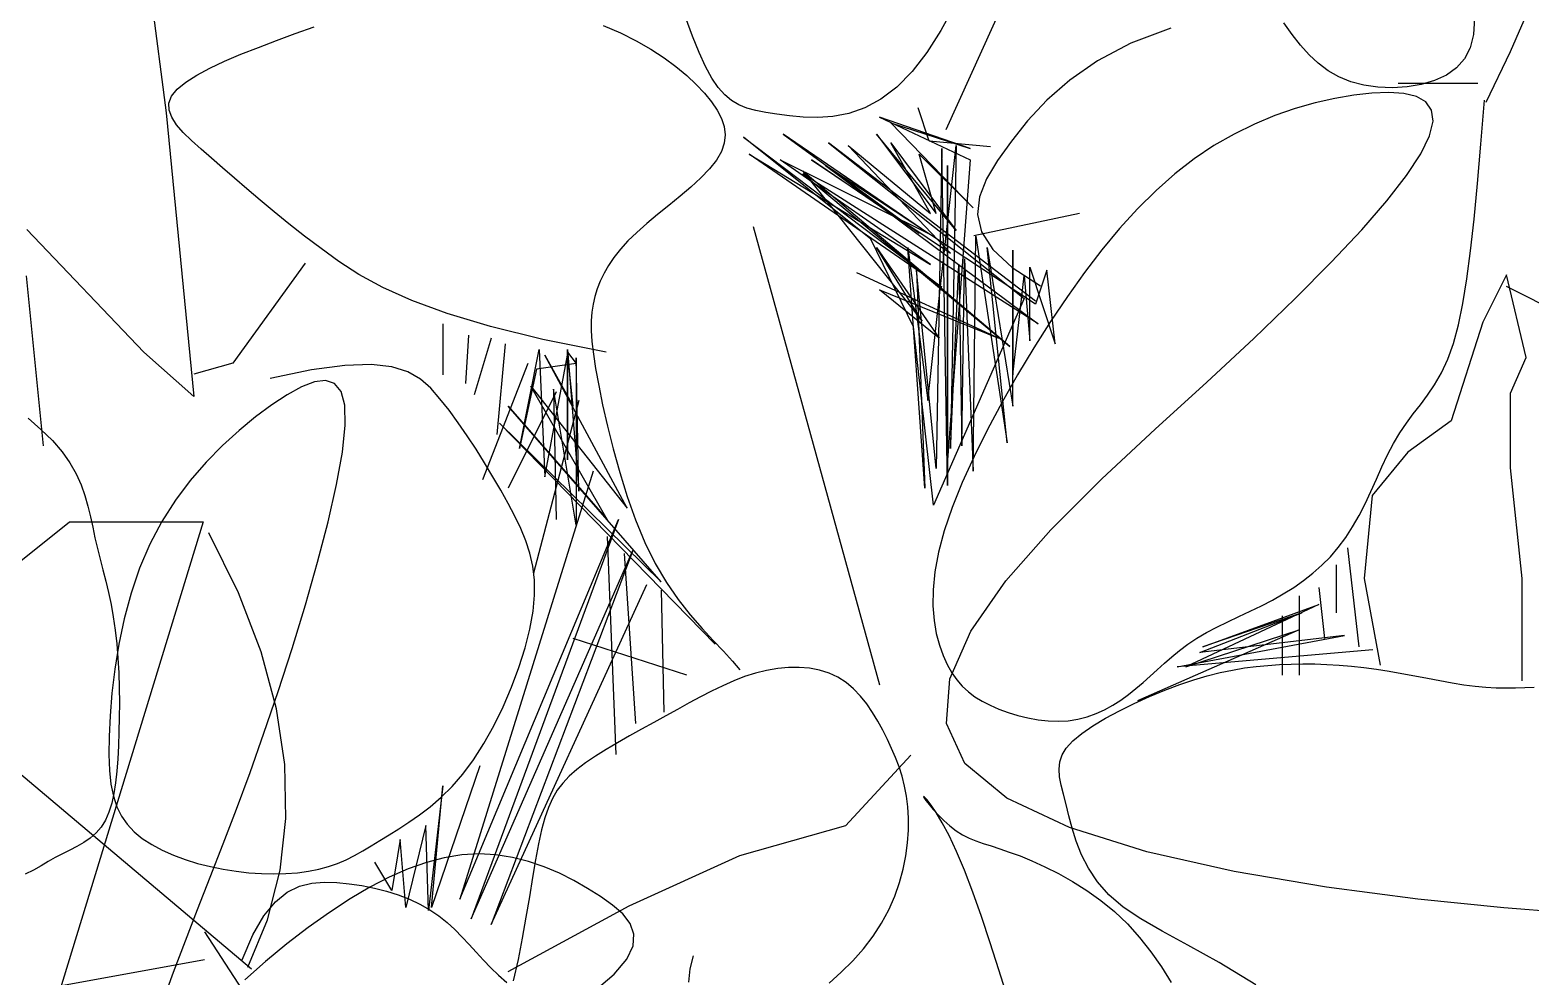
# Model space of a CAD drawing. Header units: metres. Extents: x 10 to 239, y 2 to 253.
# Drawn here: x 100.477 to 103.383, y 51.52 to 53.352 of the extents above; entities that cross this region are included whole.
import ezdxf

# ---------------------------------------------------------------- set-up
doc = ezdxf.new("R2010")
doc.units = ezdxf.units.M
doc.header["$MEASUREMENT"] = 0
doc.layers.add('1', color=7, linetype='Continuous')
doc.layers.add('cot200', color=9, linetype='Continuous')
doc.layers.add('bloques ARBOLES', color=7, linetype='Continuous', true_color=0xb8d897)

# ---------------------------------------------------------------- blocks, each defined once
blk = doc.blocks.new('A$C6F4E7DED')
for p, q in [((769.34, 1991.25), (700.89, 1991.25)), ((700.89, 1991.25), (806.42, 1646.4)), ((812.13, 1957.05), (769.34, 1991.25)), ((682.79, 1954.84), (698.03, 1985.55)), ((671.25, 1924.76), (682.79, 1954.84)), ((663.39, 1895.42), (671.25, 1924.76)), ((659.17, 1866.92), (663.39, 1895.42)), ((658.57, 1839.35), (659.17, 1866.92)), ((661.53, 1812.81), (658.57, 1839.35)), ((542.55, 1819.39), (551.04, 1820.73)), ((551.04, 1820.73), (559.7, 1821.2)), ((559.7, 1821.2), (568.51, 1820.71)), ((568.51, 1820.71), (577.47, 1819.26)), ((518.51, 1811.27), (526.24, 1814.55)), ((526.24, 1814.55), (534.27, 1817.29)), ((534.27, 1817.29), (542.55, 1819.39)), ((577.47, 1819.26), (586.63, 1816.87)), ((586.63, 1816.87), (596.01, 1813.54)), ((596.01, 1813.54), (605.63, 1809.3)), ((668.05, 1787.41), (661.53, 1812.81)), ((504.06, 1803.56), (511.1, 1807.57)), ((511.1, 1807.57), (518.51, 1811.27)), ((605.63, 1809.3), (615.52, 1804.17)), ((491.31, 1795.01), (497.43, 1799.35)), ((497.43, 1799.35), (504.06, 1803.56)), ((615.52, 1804.17), (625.71, 1798.15)), ((625.71, 1798.15), (636.24, 1791.27)), ((482.31, 1785.52), (486.11, 1790.44)), ((486.11, 1790.44), (491.31, 1795.01)), ((636.24, 1791.27), (647.07, 1783.57)), ((480.37, 1780.11), (482.31, 1785.52)), ((647.07, 1783.57), (658.06, 1775.15)), ((678.07, 1763.25), (668.05, 1787.41)), ((480.77, 1774.08), (480.37, 1780.11)), ((658.06, 1775.15), (668.98, 1766.13)), ((451.52, 1762.35), (449.89, 1768.95)), ((483.99, 1767.29), (480.77, 1774.08)), ((490.49, 1759.61), (483.99, 1767.29)), ((452.22, 1755.45), (451.52, 1762.35)), ((500.75, 1750.9), (490.49, 1759.61)), ((668.98, 1766.13), (679.61, 1756.66)), ((849.21, 1241.7), (943.33, 1033.65)), ((1359.76, 1176.43), (1342.65, 1042.48)), ((654.17, 1073.88), (644.26, 1096.47)), ((672.66, 1090.83), (673.21, 1082.5)), ((939.2, 1096.8), (945.88, 1084.58)), ((1073.05, 1081.72), (1076.67, 1091.42)), ((765.95, 1082.6), (770.21, 1088.54)), ((828.09, 1085.86), (848.59, 1078.09)), ((945.88, 1084.58), (953.05, 1073.4)), ((1109.99, 1083.4), (1101.89, 1079.38)), ((1118.75, 1087.13), (1109.99, 1083.4)), ((1276.52, 1083.08), (1266.74, 1086.54)), ((1286.08, 1079.53), (1276.52, 1083.08)), ((673.21, 1082.5), (674.93, 1075.64)), ((674.93, 1075.64), (677.82, 1070.03)), ((757.28, 1072.19), (761.68, 1077.13)), ((761.68, 1077.13), (765.95, 1082.6)), ((848.59, 1078.09), (865.7, 1069.1)), ((1069.63, 1073.32), (1073.05, 1081.72)), ((1101.89, 1079.38), (1094.45, 1075.12)), ((1295.39, 1075.97), (1286.08, 1079.53)), ((1304.3, 1072.41), (1295.39, 1075.97)), ((666.66, 1047.9), (654.17, 1073.88)), ((677.82, 1070.03), (681.87, 1065.48)), ((747.63, 1064), (752.64, 1067.79)), ((752.64, 1067.79), (757.28, 1072.19)), ((865.7, 1069.1), (879.9, 1059.24)), ((953.05, 1073.4), (960.63, 1063.59)), ((1066.35, 1066.18), (1069.63, 1073.32)), ((1087.67, 1070.68), (1081.53, 1066.14)), ((1094.45, 1075.12), (1087.67, 1070.68)), ((1312.64, 1068.84), (1304.3, 1072.41)), ((1320.25, 1065.28), (1312.64, 1068.84)), ((681.87, 1065.48), (687.05, 1061.8)), ((687.05, 1061.8), (693.15, 1058.95)), ((736.07, 1058.35), (742.15, 1060.84)), ((742.15, 1060.84), (747.63, 1064)), ((960.63, 1063.59), (968.53, 1055.5)), ((1059.9, 1055.46), (1063.13, 1060.25)), ((1063.13, 1060.25), (1066.35, 1066.18)), ((1076.03, 1061.55), (1071.16, 1056.97)), ((1081.53, 1066.14), (1076.03, 1061.55)), ((1326.94, 1061.72), (1320.25, 1065.28)), ((1332.54, 1058.16), (1326.94, 1061.72)), ((670.96, 1057.4), (711.82, 1057.4)), ((693.15, 1058.95), (699.94, 1056.92)), ((699.94, 1056.92), (707.19, 1055.68)), ((702.42, 1050.77), (708.82, 1052.35)), ((707.19, 1055.68), (714.66, 1055.22)), ((708.82, 1052.35), (716.51, 1052.88)), ((714.66, 1055.22), (722.12, 1055.52)), ((716.51, 1052.88), (725.18, 1052.53)), ((722.12, 1055.52), (729.33, 1056.57)), ((725.18, 1052.53), (734.51, 1051.45)), ((729.33, 1056.57), (736.07, 1058.35)), ((879.9, 1059.24), (891.67, 1048.86)), ((968.53, 1055.5), (976.64, 1049.36)), ((1056.59, 1051.68), (1059.9, 1055.46)), ((1066.93, 1052.46), (1063.33, 1048.06)), ((1071.16, 1056.97), (1066.93, 1052.46)), ((1336.88, 1054.59), (1332.54, 1058.16)), ((1339.8, 1051.03), (1336.88, 1054.59)), ((669.4, 1026.44), (667.55, 1048.9)), ((694.66, 1043.83), (697.59, 1047.99)), ((697.59, 1047.99), (702.42, 1050.77)), ((734.51, 1051.45), (744.26, 1049.78)), ((744.26, 1049.78), (754.31, 1047.51)), ((754.31, 1047.51), (764.56, 1044.6)), ((764.56, 1044.6), (774.95, 1041)), ((891.67, 1048.86), (901.48, 1038.31)), ((951.89, 1027.95), (957.59, 1045.05)), ((976.64, 1049.36), (984.86, 1045)), ((984.86, 1045), (993.07, 1042.17)), ((1040.66, 1043.62), (1045.22, 1044.87)), ((1045.22, 1044.87), (1049.34, 1046.54)), ((1049.34, 1046.54), (1053.1, 1048.75)), ((1053.1, 1048.75), (1056.59, 1051.68)), ((1063.33, 1048.06), (1060.41, 1043.77)), ((1341.16, 1047.46), (1339.8, 1051.03)), ((1341.08, 1043.85), (1341.16, 1047.46)), ((693.9, 1038.13), (694.66, 1043.83)), ((695.64, 1030.73), (693.9, 1038.13)), ((774.95, 1041), (785.39, 1036.67)), ((901.48, 1038.31), (909.82, 1027.95)), ((929.42, 993.78), (971.53, 1037.3)), ((930.87, 1024.25), (977.33, 1040.21)), ((977.33, 1040.21), (930.87, 1018.44)), ((971.53, 1037.3), (930.87, 1024.25)), ((993.07, 1042.17), (1001.15, 1040.6)), ((1001.15, 1040.6), (1008.98, 1040.03)), ((1008.98, 1040.03), (1016.46, 1040.21)), ((1016.46, 1040.21), (1023.45, 1040.86)), ((1023.45, 1040.86), (1029.85, 1041.73)), ((1029.85, 1041.73), (1035.57, 1042.62)), ((1035.57, 1042.62), (1040.66, 1043.62)), ((1058.25, 1039.55), (1056.89, 1035.36)), ((1060.41, 1043.77), (1058.25, 1039.55)), ((1342.65, 1042.48), (1328.39, 897.13)), ((1337.24, 1036.37), (1339.72, 1040.17)), ((1339.72, 1040.17), (1341.08, 1043.85)), ((700.13, 1021.49), (695.64, 1030.73)), ((785.39, 1036.67), (795.8, 1031.56)), ((795.8, 1031.56), (806.11, 1025.63)), ((938.13, 982.18), (978.79, 1031.5)), ((1047.02, 1030.05), (945.39, 953.16)), ((978.79, 1031.5), (948.3, 990.88)), ((952.65, 980.73), (1026.7, 1031.5)), ((1026.7, 1031.5), (957.01, 980.73)), ((981.69, 977.82), (1047.02, 1030.05)), ((1056.89, 1035.36), (1056.4, 1031.16)), ((1056.4, 1031.16), (1056.83, 1026.94)), ((1329.57, 1028.25), (1333.8, 1032.41)), ((1333.8, 1032.41), (1337.24, 1036.37)), ((671.15, 1006.17), (669.4, 1026.44)), ((806.11, 1025.63), (816.23, 1018.85)), ((897.48, 945.91), (1003.47, 1027.15)), ((1003.47, 1027.15), (903.29, 947.36)), ((909.82, 1027.95), (916.98, 1018.05)), ((920.51, 1025.1), (951.89, 1027.95)), ((971.53, 1027.15), (938.13, 982.18)), ((952.65, 895.13), (938.13, 1025.7)), ((938.13, 1025.7), (941.04, 870.47)), ((941.04, 970.57), (993.3, 1025.7)), ((942.49, 851.61), (945.39, 1024.25)), ((945.39, 1024.25), (948.3, 860.32)), ((951.2, 990.88), (971.53, 1027.15)), ((993.3, 1025.7), (951.2, 990.88)), ((1056.83, 1026.94), (1058.27, 1022.65)), ((1058.27, 1022.65), (1060.75, 1018.26)), ((1319.35, 1019.21), (1324.7, 1023.87)), ((1324.7, 1023.87), (1329.57, 1028.25)), ((707.4, 1010.39), (700.13, 1021.49)), ((816.23, 1018.85), (826.1, 1011.18)), ((1004.92, 1015.54), (896.03, 934.3)), ((897.48, 944.46), (1004.92, 1015.54)), ((916.98, 1018.05), (922.62, 1008.56)), ((957.01, 1021.35), (929.42, 993.78)), ((930.87, 1018.44), (942.49, 864.67)), ((1012.18, 1018.44), (941.04, 970.57)), ((942.49, 864.67), (942.49, 1015.54)), ((942.49, 1015.54), (942.49, 851.61)), ((945.39, 953.16), (1044.12, 1021.35)), ((948.3, 990.88), (957.01, 1021.35)), ((1044.12, 1021.35), (951.2, 964.77)), ((951.2, 964.77), (1028.15, 1018.44)), ((1028.15, 1018.44), (952.65, 980.73)), ((957.01, 980.73), (1012.18, 1018.44)), ((1060.75, 1018.26), (1064.3, 1013.74)), ((1307.65, 1009), (1313.67, 1014.25)), ((1313.67, 1014.25), (1319.35, 1019.21)), ((672.88, 987.99), (671.15, 1006.17)), ((717.47, 997.43), (707.4, 1010.39)), ((826.1, 1011.18), (835.73, 1002.64)), ((896.03, 934.3), (1016.53, 1011.19)), ((910.55, 922.7), (1016.53, 1012.64)), ((1016.53, 1011.19), (910.55, 922.7)), ((922.62, 1008.56), (926.2, 999.37)), ((1016.53, 1012.64), (955.56, 935.75)), ((1064.3, 1013.74), (1068.74, 1009.13)), ((1068.74, 1009.13), (1073.85, 1004.45)), ((1301.27, 1003.49), (1307.65, 1009)), ((835.73, 1002.64), (845.14, 993.28)), ((926.2, 999.37), (927.2, 990.37)), ((1073.85, 1004.45), (1079.41, 999.73)), ((1079.41, 999.73), (1085.19, 995.02)), ((1294.52, 997.74), (1301.27, 1003.49)), ((730.33, 982.59), (717.47, 997.43)), ((845.14, 993.28), (854.36, 983.13)), ((874.88, 990.9), (929.07, 979.5)), ((1085.19, 995.02), (1090.97, 990.34)), ((1279.78, 985.64), (1287.36, 991.78)), ((1287.36, 991.78), (1294.52, 997.74)), ((674.65, 971.77), (672.88, 987.99)), ((854.36, 983.13), (863.4, 972.24)), ((927.2, 990.37), (925.09, 981.43)), ((1042.08, 984.27), (977.39, 749.54)), ((1090.97, 990.34), (1096.52, 985.72)), ((1096.52, 985.72), (1101.63, 981.21)), ((1271.75, 979.34), (1279.78, 985.64)), ((745.98, 965.88), (730.33, 982.59)), ((927.97, 979.27), (912, 873.37)), ((925.09, 981.43), (919.34, 972.44)), ((929.42, 858.86), (927.97, 979.27)), ((959.91, 932.85), (981.69, 977.82)), ((1101.63, 981.21), (1106.12, 976.82)), ((1106.12, 976.82), (1109.99, 972.55)), ((1263.26, 972.89), (1271.75, 979.34)), ((1354.06, 919.93), (1413.96, 982.63)), ((676.52, 957.41), (674.65, 971.77)), ((863.4, 972.24), (872.29, 960.65)), ((922.16, 973.47), (909.09, 892.23)), ((909.09, 892.23), (909.09, 972.02)), ((909.09, 972.02), (909.09, 908.19)), ((919.34, 972.44), (909.44, 963.29)), ((912, 873.37), (922.16, 973.47)), ((978.79, 973.47), (946.84, 927.05)), ((962.81, 973.47), (952.65, 895.13)), ((954.1, 850.16), (962.81, 973.47)), ((955.56, 935.75), (978.79, 973.47)), ((1109.99, 972.55), (1113.29, 968.37)), ((1113.29, 968.37), (1116.07, 964.28)), ((1254.16, 966.34), (1263.26, 972.89)), ((764.43, 947.3), (745.98, 965.88)), ((872.29, 960.65), (881.05, 948.39)), ((900.38, 963.32), (887.32, 924.15)), ((887.32, 924.15), (891.67, 961.87)), ((891.67, 961.87), (897.48, 944.46)), ((909.44, 963.29), (894.84, 953.85)), ((900.38, 925.6), (900.38, 963.32)), ((916.35, 927.05), (988.95, 960.42)), ((933.78, 967.67), (929.42, 858.86)), ((935.23, 871.92), (933.78, 967.67)), ((936.68, 964.77), (935.23, 871.92)), ((941.04, 870.47), (936.68, 964.77)), ((948.3, 860.32), (958.46, 961.87)), ((958.46, 961.87), (954.1, 850.16)), ((1116.07, 964.28), (1118.39, 960.26)), ((1118.39, 960.26), (1120.28, 956.29)), ((1243.87, 959.71), (1254.16, 966.34)), ((1271.34, 965.53), (1308.42, 914.23)), ((611.88, 931.22), (656.33, 953.43)), ((646.23, 917.09), (656.33, 959.49)), ((656.33, 959.49), (668.46, 935.26)), ((678.57, 944.79), (676.52, 957.41)), ((903.29, 958.96), (900.38, 925.6)), ((909.09, 908.19), (903.29, 958.96)), ((1120.28, 956.29), (1121.81, 952.35)), ((1216.85, 946.32), (1231.67, 953.03)), ((1231.67, 953.03), (1243.87, 959.71)), ((1414.35, 958.96), (1405.64, 871.92)), ((680.85, 933.8), (678.57, 944.79)), ((785.67, 926.84), (764.43, 947.3)), ((881.05, 948.39), (889.72, 935.51)), ((903.29, 947.36), (949.75, 841.46)), ((977.33, 951.71), (916.35, 927.05)), ((946.84, 927.05), (977.33, 951.71)), ((1121.81, 952.35), (1123.02, 948.43)), ((1123.02, 948.43), (1123.96, 944.48)), ((1198.72, 939.63), (1216.85, 946.32)), ((1123.96, 944.48), (1124.6, 940.37)), ((1124.6, 940.37), (1124.93, 935.92)), ((1176.56, 932.98), (1198.72, 939.63)), ((668.46, 935.26), (684.62, 884.78)), ((683.44, 924.31), (680.85, 933.8)), ((889.72, 935.51), (898.27, 922.07)), ((949.75, 841.46), (959.91, 932.85)), ((1124.93, 930.97), (1124.56, 925.35)), ((1124.93, 935.92), (1124.93, 930.97)), ((1149.66, 926.41), (1176.56, 932.98)), ((1200.92, 934.3), (1200.92, 908.19)), ((686.38, 916.2), (683.44, 924.31)), ((809.7, 904.49), (785.67, 926.84)), ((898.27, 922.07), (906.61, 908.24)), ((1117.32, 919.93), (1149.66, 926.41)), ((1124.56, 925.35), (1123.83, 918.89)), ((1168.98, 924.15), (1173.34, 877.72)), ((1176.24, 927.05), (1184.95, 898.03)), ((1187.86, 928.5), (1189.31, 903.84)), ((654.31, 898.92), (646.23, 917.09)), ((689.62, 909.24), (686.38, 916.2)), ((1106.55, 840.01), (1148.66, 918.34)), ((1123.83, 918.89), (1122.69, 911.42)), ((1137.04, 921.25), (1131.23, 848.71)), ((1131.23, 848.71), (1132.68, 916.89)), ((1137.04, 919.8), (1132.68, 913.99)), ((1132.68, 916.89), (1132.68, 831.3)), ((1134.14, 892.23), (1137.04, 919.8)), ((1148.66, 918.34), (1134.14, 892.23)), ((1137.04, 864.67), (1137.04, 921.25)), ((1148.66, 855.96), (1137.04, 918.34)), ((1137.04, 918.34), (1137.04, 864.67)), ((1151.56, 921.25), (1148.66, 855.96)), ((1161.72, 870.47), (1151.56, 921.25)), ((1298.93, 603.85), (1669.06, 916.06)), ((1308.42, 914.23), (1328.39, 908.53)), ((1328.39, 897.13), (1354.06, 919.93)), ((693.07, 903.21), (689.62, 909.24)), ((906.61, 908.24), (914.58, 894.23)), ((1122.69, 911.42), (1121.12, 902.78)), ((1132.68, 913.99), (1153.01, 911.09)), ((1153.01, 911.09), (1161.72, 870.47)), ((1157.37, 913.99), (1180.6, 854.51)), ((1212.42, 906.11), (1218.87, 909.82)), ((1218.87, 909.82), (1227.07, 912.35)), ((1227.07, 912.35), (1237.62, 913.5)), ((1237.62, 913.5), (1251.11, 913.04)), ((1251.11, 913.04), (1268.15, 910.76)), ((1268.15, 910.76), (1289.31, 906.45)), ((654.31, 860.55), (654.31, 898.92)), ((696.67, 897.86), (693.07, 903.21)), ((836.2, 880.37), (809.7, 904.49)), ((1155.91, 902.39), (1106.55, 840.01)), ((1116.71, 834.2), (1155.91, 902.39)), ((1121.12, 902.78), (1119.12, 892.89)), ((1132.68, 831.3), (1144.3, 900.94)), ((1144.3, 900.94), (1142.85, 834.2)), ((1142.85, 899.49), (1167.53, 850.16)), ((1202.39, 896.04), (1207.13, 901.45)), ((1207.13, 901.45), (1212.42, 906.11)), ((1251.13, 892.7), (1253.02, 899.71)), ((1253.02, 899.71), (1256.36, 903.81)), ((1256.36, 903.81), (1260.97, 905.35)), ((1260.97, 905.35), (1266.67, 904.67)), ((1266.67, 904.67), (1273.28, 902.13)), ((1273.28, 902.13), (1280.62, 898.07)), ((700.34, 892.95), (696.67, 897.86)), ((703.99, 888.25), (700.34, 892.95)), ((914.58, 894.23), (922.06, 880.23)), ((1089.13, 802.29), (1167.53, 892.23)), ((1119.12, 892.89), (1116.66, 881.95)), ((1167.53, 892.23), (1116.71, 834.2)), ((1131.23, 895.13), (1154.46, 806.64)), ((1197.72, 890.09), (1202.39, 896.04)), ((1250.86, 882.43), (1251.13, 892.7)), ((1280.62, 898.07), (1288.51, 892.84)), ((1288.51, 892.84), (1296.78, 886.73)), ((684.62, 884.78), (706.85, 868.63)), ((707.56, 883.52), (703.99, 888.25)), ((710.97, 878.53), (707.56, 883.52)), ((1061.54, 770.37), (1171.89, 883.53)), ((1171.89, 883.53), (1089.13, 802.29)), ((1188.44, 877.03), (1193.06, 883.72)), ((1193.06, 883.72), (1197.72, 890.09)), ((1296.78, 886.73), (1305.26, 879.79)), ((1413.28, 886.06), (1406.68, 880.32)), ((714.15, 873.08), (710.97, 878.53)), ((863.51, 854.97), (836.2, 880.37)), ((922.06, 880.23), (928.9, 866.44)), ((1116.66, 881.95), (1113.74, 870.28)), ((1183.91, 870.13), (1188.44, 877.03)), ((1252.32, 868.73), (1250.86, 882.43)), ((1305.26, 879.79), (1313.78, 872.06)), ((1406.68, 880.32), (1400.84, 874.56)), ((706.85, 868.63), (725.04, 846.42)), ((717.17, 867.25), (714.15, 873.08)), ((1113.74, 870.28), (1110.37, 858.19)), ((1179.52, 863.11), (1183.91, 870.13)), ((1255.34, 852.05), (1252.32, 868.73)), ((1313.78, 872.06), (1322.16, 863.52)), ((1395.87, 868.82), (1391.83, 863.16)), ((1400.84, 874.56), (1395.87, 868.82)), ((648.25, 804.02), (654.31, 860.55)), ((720.07, 861.14), (717.17, 867.25)), ((722.92, 854.86), (720.07, 861.14)), ((928.9, 866.44), (934.96, 853.07)), ((1175.29, 856.08), (1179.52, 863.11)), ((1322.16, 863.52), (1330.25, 854.2)), ((1391.83, 863.16), (1388.62, 857.55)), ((725.78, 848.52), (722.92, 854.86)), ((889.66, 828.88), (863.51, 854.97)), ((934.96, 853.07), (940.11, 840.3)), ((1110.37, 858.19), (1106.52, 845.97)), ((1123.97, 858.86), (1192.21, 639.81)), ((1171.29, 849.14), (1175.29, 856.08)), ((1330.25, 854.2), (1337.86, 844.1)), ((1388.62, 857.55), (1386.11, 852.01)), ((725.04, 846.42), (729.08, 804.02)), ((728.72, 842.25), (725.78, 848.52)), ((1106.52, 845.97), (1102.2, 833.94)), ((1167.54, 842.41), (1171.29, 849.14)), ((1259.67, 833.03), (1255.34, 852.05)), ((1384.15, 846.51), (1382.61, 841.05)), ((1386.11, 852.01), (1384.15, 846.51)), ((731.8, 836.15), (728.72, 842.25)), ((940.11, 840.3), (944.19, 828.35)), ((1164.1, 835.93), (1167.54, 842.41)), ((1337.86, 844.1), (1344.84, 833.22)), ((1382.61, 841.05), (1381.33, 835.62)), ((735.08, 830.34), (731.8, 836.15)), ((738.62, 824.9), (735.08, 830.34)), ((1102.2, 833.94), (1097.41, 822.39)), ((1192.21, 639.81), (1110.91, 834.2)), ((1110.91, 834.2), (1186.4, 629.65)), ((1158.41, 823.31), (1161.03, 829.61)), ((1161.03, 829.61), (1164.1, 835.93)), ((1265.08, 812.29), (1259.67, 833.03)), ((1344.84, 833.22), (1351, 821.59)), ((1380.19, 830.2), (1379.04, 824.8)), ((1381.33, 835.62), (1380.19, 830.2)), ((742.42, 819.83), (738.62, 824.9)), ((912.66, 802.72), (889.66, 828.88)), ((944.19, 828.35), (947.13, 817.37)), ((1097.41, 822.39), (1092.12, 811.64)), ((1116.71, 825.5), (1112.36, 713.79)), ((1156.32, 816.89), (1158.41, 823.31)), ((1379.04, 824.8), (1377.78, 819.38)), ((737.77, 819.7), (731.97, 768.92)), ((746.48, 815.12), (742.42, 819.83)), ((750.79, 810.74), (746.48, 815.12)), ((947.13, 817.37), (948.99, 807.34)), ((1108, 816.79), (1102.2, 729.75)), ((1186.4, 629.65), (1103.65, 818.24)), ((1103.65, 818.24), (1176.24, 626.75)), ((1154.83, 810.21), (1156.32, 816.89)), ((1351, 821.59), (1356.24, 809.25)), ((1377.78, 819.38), (1376.4, 813.93)), ((743.58, 810.99), (743.58, 786.33)), ((755.36, 806.66), (750.79, 810.74)), ((760.18, 802.87), (755.36, 806.66)), ((948.99, 807.34), (949.91, 798.23)), ((1092.12, 811.64), (1086.38, 801.91)), ((1154.02, 803.12), (1154.83, 810.21)), ((1271.31, 790.46), (1265.08, 812.29)), ((1356.24, 809.25), (1360.57, 796.42)), ((1374.97, 808.37), (1373.54, 802.68)), ((1376.4, 813.93), (1374.97, 808.37)), ((648.25, 751.53), (648.25, 804.02)), ((729.08, 804.02), (721, 759.61)), ((752.29, 799.39), (749.39, 773.27)), ((765.24, 799.33), (760.18, 802.87)), ((770.55, 796.03), (765.24, 799.33)), ((930.55, 777.07), (912.66, 802.72)), ((1086.38, 801.91), (1080.35, 793.19)), ((1176.24, 626.75), (1096.39, 800.84)), ((1153.96, 795.49), (1154.02, 803.12)), ((1373.54, 802.68), (1372.14, 796.8)), ((762.45, 795.03), (762.45, 754.41)), ((776.08, 792.94), (770.55, 796.03)), ((781.77, 790.02), (776.08, 792.94)), ((949.91, 798.23), (950.01, 789.97)), ((1080.35, 793.19), (1074.22, 785.4)), ((1089.13, 797.93), (1087.68, 735.55)), ((1154.72, 787.17), (1153.96, 795.49)), ((1360.57, 796.42), (1364.07, 783.33)), ((1372.14, 796.8), (1370.82, 790.69)), ((811.82, 768.92), (752.29, 790.68)), ((752.29, 790.68), (820.53, 758.77)), ((813.27, 766.02), (761, 786.33)), ((761, 786.33), (811.82, 768.92)), ((771.17, 784.88), (771.17, 754.41)), ((787.55, 787.21), (781.77, 790.02)), ((793.32, 784.48), (787.55, 787.21)), ((799.01, 781.78), (793.32, 784.48)), ((950.01, 789.97), (949.42, 782.53)), ((1074.22, 785.4), (1068.18, 778.43)), ((1156.36, 778.09), (1154.72, 787.17)), ((1278.12, 768.17), (1271.31, 790.46)), ((1369.64, 784.29), (1368.63, 777.57)), ((1370.82, 790.69), (1369.64, 784.29)), ((820.53, 758.77), (762.45, 777.62)), ((762.45, 777.62), (845.21, 741.36)), ((804.54, 779.05), (799.01, 781.78)), ((809.84, 776.26), (804.54, 779.05)), ((814.81, 773.36), (809.84, 776.26)), ((941.33, 752.54), (930.55, 777.07)), ((948.26, 775.85), (946.67, 769.88)), ((949.42, 782.53), (948.26, 775.85)), ((1068.18, 778.43), (1062.43, 772.22)), ((1158.8, 768.42), (1156.36, 778.09)), ((1364.07, 783.33), (1366.83, 770.26)), ((1368.63, 777.57), (1367.84, 770.49)), ((824.89, 758.77), (739.22, 774.72)), ((739.22, 774.72), (813.27, 766.02)), ((819.41, 770.3), (814.81, 773.36)), ((823.68, 767.13), (819.41, 770.3)), ((946.67, 769.88), (944.76, 764.57)), ((1062.43, 772.22), (1057.16, 766.67)), ((1076.06, 754.41), (1134.14, 773.27)), ((1161.96, 758.39), (1158.8, 768.42)), ((1285.27, 746.05), (1278.12, 768.17)), ((1366.83, 770.26), (1368.9, 757.45)), ((1367.84, 770.49), (1367.25, 763.13)), ((724.71, 767.47), (824.89, 758.77)), ((827.68, 763.87), (823.68, 767.13)), ((831.48, 760.56), (827.68, 763.87)), ((835.15, 757.24), (831.48, 760.56)), ((944.76, 764.57), (942.64, 759.87)), ((1052.58, 761.69), (1048.86, 757.2)), ((1057.16, 766.67), (1052.58, 761.69)), ((1367.25, 763.13), (1366.85, 755.59)), ((696.78, 752.88), (690.4, 751.66)), ((703.26, 754.14), (696.78, 752.88)), ((709.8, 755.38), (703.26, 754.14)), ((716.36, 756.55), (709.8, 755.38)), ((722.88, 757.59), (716.36, 756.55)), ((729.33, 758.46), (722.88, 757.59)), ((735.71, 759.14), (729.33, 758.46)), ((742.01, 759.66), (735.71, 759.14)), ((748.24, 760), (742.01, 759.66)), ((754.41, 760.19), (748.24, 760)), ((760.51, 760.23), (754.41, 760.19)), ((766.55, 760.11), (760.51, 760.23)), ((772.53, 759.86), (766.55, 760.11)), ((778.48, 759.47), (772.53, 759.86)), ((784.42, 758.91), (778.48, 759.47)), ((790.44, 758.13), (784.42, 758.91)), ((796.58, 757.1), (790.44, 758.13)), ((802.91, 755.78), (796.58, 757.1)), ((809.48, 754.12), (802.91, 755.78)), ((816.36, 752.1), (809.48, 754.12)), ((838.75, 753.94), (835.15, 757.24)), ((842.35, 750.7), (838.75, 753.94)), ((940.31, 755.72), (937.75, 752.06)), ((942.64, 759.87), (940.31, 755.72)), ((994.46, 750.65), (998.63, 753.36)), ((998.63, 753.36), (1003.16, 755.47)), ((1003.16, 755.47), (1008, 757.01)), ((1008, 757.01), (1013.1, 758)), ((1013.1, 758), (1018.41, 758.46)), ((1018.41, 758.46), (1023.88, 758.41)), ((1023.88, 758.41), (1029.46, 757.89)), ((1029.46, 757.89), (1035.11, 756.91)), ((1035.11, 756.91), (1040.76, 755.5)), ((1040.76, 755.5), (1046.39, 753.7)), ((1046.39, 753.7), (1052, 751.54)), ((1165.73, 748.25), (1161.96, 758.39)), ((1366.85, 755.59), (1366.63, 747.95)), ((1368.9, 757.45), (1370.38, 745.16)), ((646.87, 748.11), (642.13, 748.33)), ((651.67, 747.96), (646.87, 748.11)), ((656.57, 747.91), (651.67, 747.96)), ((661.62, 748.01), (656.57, 747.91)), ((666.88, 748.29), (661.62, 748.01)), ((672.38, 748.81), (666.88, 748.29)), ((678.16, 749.57), (672.38, 748.81)), ((684.18, 750.54), (678.16, 749.57)), ((690.4, 751.66), (684.18, 750.54)), ((823.61, 749.66), (816.36, 752.1)), ((831.23, 746.79), (823.61, 749.66)), ((839.07, 743.54), (831.23, 746.79)), ((846.02, 747.56), (842.35, 750.7)), ((849.81, 744.55), (846.02, 747.56)), ((931.84, 745.98), (928.44, 743.44)), ((934.94, 748.83), (931.84, 745.98)), ((937.75, 752.06), (934.94, 748.83)), ((943.04, 729.73), (941.33, 752.54)), ((987.1, 743.75), (990.62, 747.42)), ((990.62, 747.42), (994.46, 750.65)), ((1052, 751.54), (1057.62, 749.06)), ((1057.62, 749.06), (1063.27, 746.32)), ((1063.27, 746.32), (1068.99, 743.36)), ((1170.04, 738.21), (1165.73, 748.25)), ((1292.52, 724.73), (1285.27, 746.05)), ((1366.63, 747.95), (1366.55, 740.31)), ((1370.38, 745.16), (1371.33, 733.63)), ((846.89, 740.01), (839.07, 743.54)), ((854.5, 736.27), (846.89, 740.01)), ((853.74, 741.72), (849.81, 744.55)), ((857.82, 739.12), (853.74, 741.72)), ((862.05, 736.79), (857.82, 739.12)), ((920.64, 739.05), (916.21, 737.11)), ((924.72, 741.15), (920.64, 739.05)), ((928.44, 743.44), (924.72, 741.15)), ((980.88, 735.4), (983.86, 739.72)), ((983.86, 739.72), (987.1, 743.75)), ((1068.99, 743.36), (1074.79, 740.22)), ((1074.79, 740.22), (1080.7, 736.95)), ((1174.77, 728.52), (1170.04, 738.21)), ((1366.55, 740.31), (1366.6, 732.76)), ((861.66, 732.39), (854.5, 736.27)), ((868.17, 728.46), (861.66, 732.39)), ((866.44, 734.77), (862.05, 736.79)), ((871, 733.13), (866.44, 734.77)), ((875.73, 731.89), (871, 733.13)), ((880.64, 731.12), (875.73, 731.89)), ((885.72, 730.83), (880.64, 731.12)), ((890.92, 731), (885.72, 730.83)), ((896.16, 731.58), (890.92, 731)), ((901.38, 732.53), (896.16, 731.58)), ((906.51, 733.8), (901.38, 732.53)), ((911.48, 735.34), (906.51, 733.8)), ((916.21, 737.11), (911.48, 735.34)), ((933.69, 709.23), (943.04, 729.73)), ((975.61, 726.25), (978.14, 730.89)), ((978.14, 730.89), (980.88, 735.4)), ((1080.7, 736.95), (1086.75, 733.6)), ((1086.75, 733.6), (1092.94, 730.2)), ((1092.94, 730.2), (1099.19, 726.77)), ((1366.6, 732.76), (1366.77, 725.4)), ((1371.33, 733.63), (1371.83, 723.13)), ((873.81, 724.56), (868.17, 728.46)), ((878.37, 720.77), (873.81, 724.56)), ((973.27, 721.57), (975.61, 726.25)), ((1099.19, 726.77), (1105.4, 723.32)), ((1105.4, 723.32), (1111.47, 719.85)), ((1179.85, 719.41), (1174.77, 728.52)), ((1299.65, 704.69), (1292.52, 724.73)), ((1366.77, 725.4), (1367.03, 718.33)), ((1371.83, 723.13), (1371.94, 713.84)), ((881.68, 717.14), (878.37, 720.77)), ((883.85, 713.59), (881.68, 717.14)), ((969.12, 712.24), (971.1, 716.91)), ((971.1, 716.91), (973.27, 721.57)), ((1111.47, 719.85), (1117.3, 716.39)), ((1117.3, 716.39), (1122.78, 712.94)), ((1185.16, 711.12), (1179.85, 719.41)), ((1367.03, 718.33), (1367.37, 711.61)), ((885.03, 710.02), (883.85, 713.59)), ((885.39, 706.33), (885.03, 710.02)), ((912.09, 691.52), (933.69, 709.23)), ((961.24, 713.41), (994.77, 677.33)), ((965.8, 702.67), (967.34, 707.51)), ((967.34, 707.51), (969.12, 712.24)), ((1122.78, 712.94), (1127.82, 709.51)), ((1127.82, 709.51), (1132.32, 706.11)), ((1182.05, 707.99), (1206.73, 635.45)), ((1190.64, 703.82), (1185.16, 711.12)), ((1367.37, 711.61), (1367.84, 705.29)), ((1371.94, 713.84), (1371.63, 705.71)), ((884.27, 698.16), (885.08, 702.41)), ((885.08, 702.41), (885.39, 706.33)), ((964.53, 697.67), (965.8, 702.67)), ((1132.32, 706.11), (1136.2, 702.72)), ((1136.2, 702.72), (1139.51, 699.23)), ((1139.51, 699.23), (1142.34, 695.5)), ((1196.2, 697.46), (1190.64, 703.82)), ((1306.63, 685.87), (1299.65, 704.69)), ((1367.84, 705.29), (1368.48, 699.39)), ((1368.48, 699.39), (1369.33, 693.91)), ((1371.63, 705.71), (1370.88, 698.6)), ((880.1, 676.53), (912.09, 691.52)), ((881.77, 688.25), (883.11, 693.48)), ((883.11, 693.48), (884.27, 698.16)), ((952.89, 690.57), (954.22, 692.01)), ((954.55, 691.73), (953.56, 690.28)), ((954.22, 692.01), (954.79, 692.37)), ((954.79, 692.37), (954.55, 691.73)), ((962.87, 686.99), (963.54, 692.46)), ((963.54, 692.46), (964.53, 697.67)), ((1142.34, 695.5), (1144.76, 691.37)), ((1144.76, 691.37), (1146.84, 686.71)), ((1201.81, 691.93), (1196.2, 697.46)), ((1206.73, 635.45), (1200.92, 697.83)), ((1200.92, 697.83), (1208.18, 634)), ((1207.4, 687.11), (1201.81, 691.93)), ((1369.63, 692.41), (1367.86, 687)), ((1369.33, 693.91), (1370.45, 688.89)), ((1370.88, 698.6), (1369.63, 692.41)), ((880.34, 682.43), (881.77, 688.25)), ((945.19, 678.91), (948.29, 684.1)), ((949.79, 685.65), (947.22, 682.86)), ((948.29, 684.1), (950.88, 687.96)), ((951.94, 688.19), (949.79, 685.65)), ((950.88, 687.96), (952.89, 690.57)), ((953.56, 690.28), (951.94, 688.19)), ((962.53, 681.2), (962.87, 686.99)), ((1146.84, 686.71), (1148.67, 681.38)), ((1212.91, 682.88), (1207.4, 687.11)), ((1313.43, 668.04), (1306.63, 685.87)), ((1367.86, 687), (1365.52, 682.27)), ((1370.45, 688.89), (1371.87, 684.33)), ((1371.87, 684.33), (1373.65, 680.26)), ((840.41, 664.05), (880.1, 676.53)), ((876.59, 669.42), (878.68, 676.1)), ((878.68, 676.1), (880.34, 682.43)), ((941.23, 677.22), (938.03, 674.76)), ((944.33, 679.98), (941.23, 677.22)), ((941.67, 672.31), (945.19, 678.91)), ((947.22, 682.86), (944.33, 679.98)), ((962.55, 675.07), (962.53, 681.2)), ((994.77, 677.33), (1048.93, 661.87)), ((1148.67, 681.38), (1150.32, 675.22)), ((1208.18, 634), (1209.63, 677.52)), ((1209.63, 677.52), (1219.8, 635.45)), ((1218.29, 679.15), (1212.91, 682.88)), ((1223.48, 675.79), (1218.29, 679.15)), ((1362.59, 678.07), (1359.02, 674.3)), ((1365.52, 682.27), (1362.59, 678.07)), ((1373.65, 680.26), (1375.84, 676.7)), ((1375.84, 676.7), (1378.46, 673.64)), ((873.86, 662.51), (876.59, 669.42)), ((924.27, 668.31), (920.23, 667)), ((927.99, 669.62), (924.27, 668.31)), ((931.47, 671.05), (927.99, 669.62)), ((934.79, 672.72), (931.47, 671.05)), ((938.03, 674.76), (934.79, 672.72)), ((937.82, 664.23), (941.67, 672.31)), ((962.98, 668.64), (962.55, 675.07)), ((963.86, 661.98), (962.98, 668.64)), ((1150.32, 675.22), (1151.88, 668.1)), ((1219.8, 635.45), (1222.7, 670.27)), ((1222.7, 670.27), (1227.06, 644.16)), ((1228.43, 672.7), (1223.48, 675.79)), ((1233.1, 669.77), (1228.43, 672.7)), ((1237.55, 667.02), (1233.1, 669.77)), ((1354.79, 670.85), (1349.96, 667.69)), ((1359.02, 674.3), (1354.79, 670.85)), ((1378.46, 673.64), (1381.45, 671.02)), ((1381.45, 671.02), (1384.74, 668.73)), ((1384.74, 668.73), (1388.26, 666.69)), ((795.66, 653.89), (840.41, 664.05)), ((870.3, 655.54), (873.86, 662.51)), ((905.36, 661.87), (899.26, 659.37)), ((910.85, 663.9), (905.36, 661.87)), ((915.78, 665.58), (910.85, 663.9)), ((920.23, 667), (915.78, 665.58)), ((933.73, 654.57), (937.82, 664.23)), ((965.21, 655.16), (963.86, 661.98)), ((1048.93, 661.87), (1105.67, 636.1)), ((1151.88, 668.1), (1153.41, 659.92)), ((1241.87, 664.45), (1237.55, 667.02)), ((1246.15, 662.09), (1241.87, 664.45)), ((1250.47, 659.95), (1246.15, 662.09)), ((1320.06, 650.98), (1313.43, 668.04)), ((1338.89, 662.29), (1332.8, 660.04)), ((1344.64, 664.84), (1338.89, 662.29)), ((1349.96, 667.69), (1344.64, 664.84)), ((1388.26, 666.69), (1391.93, 664.8)), ((1391.93, 664.8), (1395.67, 662.97)), ((1395.67, 662.97), (1399.41, 661.09)), ((1399.41, 661.09), (1403.08, 659.09)), ((748.52, 645.83), (795.66, 653.89)), ((865.69, 648.63), (870.3, 655.54)), ((885.68, 652.86), (878.49, 648.82)), ((892.65, 656.37), (885.68, 652.86)), ((899.26, 659.37), (892.65, 656.37)), ((929.46, 643.34), (933.73, 654.57)), ((967.09, 648.23), (965.21, 655.16)), ((1153.41, 659.92), (1154.96, 650.83)), ((1227.06, 644.16), (1235.77, 658.67)), ((1254.9, 658.06), (1250.47, 659.95)), ((1259.54, 656.43), (1254.9, 658.06)), ((1264.48, 655.09), (1259.54, 656.43)), ((1269.77, 654.03), (1264.48, 655.09)), ((1275.38, 653.28), (1269.77, 654.03)), ((1281.28, 652.83), (1275.38, 653.28)), ((1300.19, 653.28), (1293.73, 652.83)), ((1306.75, 654.03), (1300.19, 653.28)), ((1313.35, 655.09), (1306.75, 654.03)), ((1319.94, 656.44), (1313.35, 655.09)), ((1326.46, 658.09), (1319.94, 656.44)), ((1332.8, 660.04), (1326.46, 658.09)), ((1403.08, 659.09), (1406.67, 656.9)), ((1406.67, 656.9), (1410.46, 654.67)), ((1410.46, 654.67), (1414.8, 652.55)), ((701.64, 639.69), (748.52, 645.83)), ((859.84, 641.93), (865.69, 648.63)), ((878.49, 648.82), (871.22, 644.24)), ((969.54, 641.27), (967.09, 648.23)), ((1154.96, 650.83), (1156.59, 640.99)), ((1235.99, 645.43), (1229.78, 643.83)), ((1242.35, 646.71), (1235.99, 645.43)), ((1248.8, 647.66), (1242.35, 646.71)), ((1255.26, 648.28), (1248.8, 647.66)), ((1261.7, 648.5), (1255.26, 648.28)), ((1268.08, 648), (1261.7, 648.5)), ((1274.37, 646.4), (1268.08, 648)), ((1280.55, 643.33), (1274.37, 646.4)), ((1287.41, 652.68), (1281.28, 652.83)), ((1293.73, 652.83), (1287.41, 652.68)), ((1326.5, 634.49), (1320.06, 650.98)), ((657.69, 635.25), (701.64, 639.69)), ((852.55, 635.58), (859.84, 641.93)), ((864.01, 639.1), (857, 633.38)), ((871.22, 644.24), (864.01, 639.1)), ((925.09, 630.84), (929.46, 643.34)), ((972.59, 634.34), (969.54, 641.27)), ((1156.59, 640.99), (1158.35, 630.6)), ((1218.03, 639.67), (1212.62, 637.12)), ((1223.77, 641.91), (1218.03, 639.67)), ((1229.78, 643.83), (1223.77, 641.91)), ((1286.6, 638.4), (1280.55, 643.33)), ((1292.5, 631.23), (1286.6, 638.4)), ((619.32, 632.32), (657.69, 635.25)), ((843.58, 629.59), (852.55, 635.58)), ((857, 633.38), (850.34, 627.08)), ((920.66, 617.45), (925.09, 630.84)), ((976.28, 627.51), (972.59, 634.34)), ((1105.67, 636.1), (1167.57, 602.6)), ((1158.35, 630.6), (1160.28, 619.83)), ((1203, 631.13), (1198.77, 627.73)), ((1207.6, 634.27), (1203, 631.13)), ((1212.62, 637.12), (1207.6, 634.27)), ((1298.22, 621.44), (1292.5, 631.23)), ((1332.74, 618.35), (1326.5, 634.49)), ((819.37, 616.16), (832.63, 623.35)), ((832.63, 623.35), (843.58, 629.59)), ((850.34, 627.08), (844.12, 620.19)), ((980.64, 620.83), (976.28, 627.51)), ((1322.96, 623.06), (1116.26, 306.06)), ((1194.82, 624.13), (1191.07, 620.36)), ((1198.77, 627.73), (1194.82, 624.13)), ((803.46, 607.26), (819.37, 616.16)), ((844.12, 620.19), (838.36, 612.81)), ((916.21, 603.57), (920.66, 617.45)), ((985.59, 614.37), (980.64, 620.83)), ((1160.28, 619.83), (1162.42, 608.88)), ((1187.43, 616.49), (1183.82, 612.55)), ((1191.07, 620.36), (1187.43, 616.49)), ((1303.73, 608.66), (1298.22, 621.44)), ((1338.77, 602.34), (1332.74, 618.35)), ((784.57, 595.95), (803.46, 607.26)), ((838.36, 612.81), (833.01, 605.05)), ((991.05, 608.17), (985.59, 614.37)), ((996.92, 602.28), (991.05, 608.17)), ((1162.42, 608.88), (1164.84, 597.92)), ((1180.16, 608.58), (1176.35, 604.65)), ((1183.82, 612.55), (1180.16, 608.58)), ((1322.96, 608.66), (1745.98, 531.81)), ((833.01, 605.05), (828.04, 597.02)), ((911.81, 589.56), (916.21, 603.57)), ((1003.11, 596.75), (996.92, 602.28)), ((1172.34, 600.79), (1168.14, 596.99)), ((1176.35, 604.65), (1172.34, 600.79)), ((1344.59, 586.24), (1338.77, 602.34))]:
    blk.add_line(p, q)
blk = doc.blocks.new('asddsd')
at = {"layer": 'bloques ARBOLES', "xscale": -0.00378276582045174, "yscale": 0.00378276582045174, "zscale": 0.00378276582045174}
for p in [(87.1913, 39.9464, 1.2423), (84.8357, 35.5649, 1.2423)]:
    blk.add_blockref('A$C6F4E7DED', p, dxfattribs=at)

msp = doc.modelspace()

# ---------------------------------------------------------------- linework, layer by layer
at = {"layer": 'cot200'}
for points, knots in [([(105.215, 34.10371), (103.29078, 34.12742), (101.5175, 34.52126), (99.89572, 35.28658), (99.01349, 35.70291), (98.17608, 36.22917), (97.3836, 36.86557), (94.26818, 39.36743), (91.84697, 43.57158), (90.12537, 49.4912), (89.99638, 49.9347), (89.87133, 50.38782), (89.75033, 50.85097), (88.88037, 54.18111), (88.22034, 58.02966), (87.76942, 62.39456)], [2.7323709, 2.7323709, 2.7323709, 2.7323709, 2.9382831, 2.9382831, 2.9382831, 3.0502975, 3.0502975, 3.0502975, 3.4906512, 3.4906512, 3.4906512, 3.5236424, 3.5236424, 3.5236424, 3.7608538, 3.7608538, 3.7608538, 3.7608538]), ([(105.215, 38.77893), (103.21805, 39.64315), (101.44463, 41.05548), (99.89572, 43.01834), (98.29825, 45.04274), (96.93959, 47.65274), (95.82084, 50.85097), (94.68617, 54.09467), (93.79828, 57.94346), (93.15601, 62.39456)], [2.92332982, 2.92332982, 2.92332982, 2.92332982, 3.17348293, 3.17348293, 3.17348293, 3.43147912, 3.43147912, 3.43147912, 3.69314249, 3.69314249, 3.69314249, 3.69314249])]:
    msp.add_open_spline(points, degree=3, knots=knots, dxfattribs=at)

# ---------------------------------------------------------------- block references
at = {"layer": '1', "lineweight": 0}
msp.add_blockref('asddsd', (18.62841, 9.30206), dxfattribs=at)

doc.saveas('drawing.dxf')
